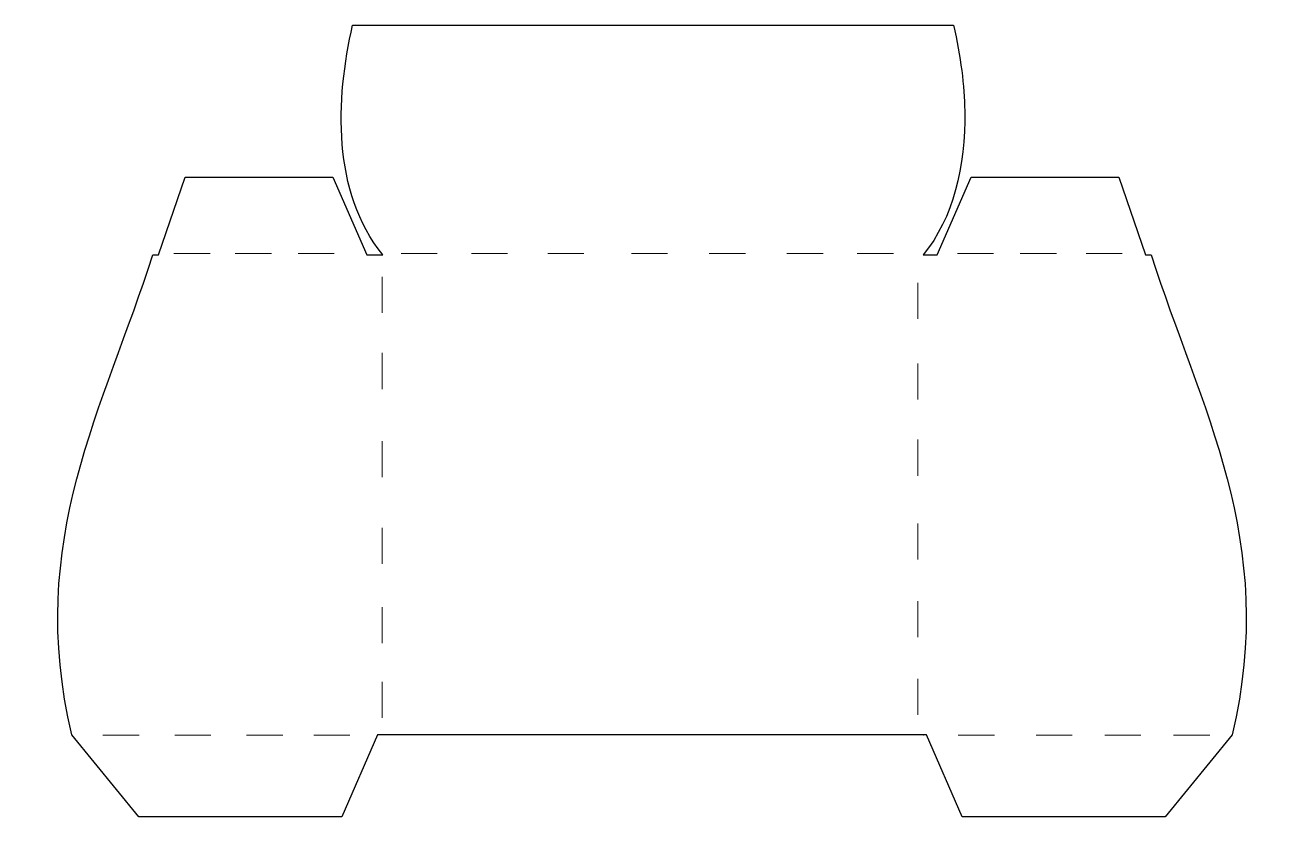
# Model space of a CAD drawing. Header units: millimetres. Extents: x -94 to 96, y -123 to -3.
import ezdxf

# ---------------------------------------------------------------- set-up
doc = ezdxf.new("R2010")
doc.units = ezdxf.units.MM
doc.header["$MEASUREMENT"] = 0
doc.layers.add('Layer 1', color=7, linetype='Continuous')

msp = doc.modelspace()

# ---------------------------------------------------------------- linework, layer by layer
at = {"layer": 'Layer 1', "color": 165}
msp.add_open_spline([(-39.7336, -37.8478), (-39.7336, -37.8478), (-42.1928, -37.8478), (-42.1928, -37.8478), (-42.1928, -37.8478), (-42.1928, -37.8478), (-47.323, -26.042), (-47.323, -26.042), (-47.323, -26.042), (-47.323, -26.042), (-69.7215, -26.042), (-69.7215, -26.042), (-69.7215, -26.042), (-69.7215, -26.042), (-73.7664, -37.8478), (-73.7664, -37.8478), (-73.7664, -37.8478), (-73.7664, -37.8478), (-74.6187, -37.8478), (-74.6187, -37.8478), (-74.6187, -37.8478), (-81.8301, -60.6684), (-93.9641, -81.2512), (-86.8558, -110.5808), (-86.8558, -110.5808), (-86.8558, -110.5808), (-76.7463, -123.031), (-76.7463, -123.031), (-76.7463, -123.031), (-76.7463, -123.031), (-45.9632, -123.031), (-45.9632, -123.031), (-45.9632, -123.031), (-45.9632, -123.031), (-40.5529, -110.5808), (-40.5529, -110.5808), (-40.5529, -110.5808), (-40.5529, -110.5808), (-39.8728, -110.5808), (-39.8728, -110.5808), (-39.8728, -110.5808), (-39.8728, -110.5808), (-39.8947, -110.6096), (-39.8947, -110.6096), (-39.8947, -110.6096), (-39.8947, -110.6096), (42.1764, -110.6096), (42.1764, -110.6096), (42.1764, -110.6096), (42.1764, -110.6096), (42.1538, -110.5808), (42.1538, -110.5808), (42.1538, -110.5808), (42.1538, -110.5808), (42.6533, -110.5808), (42.6533, -110.5808), (42.6533, -110.5808), (42.6533, -110.5808), (48.0636, -123.031), (48.0636, -123.031), (48.0636, -123.031), (48.0636, -123.031), (78.8468, -123.031), (78.8468, -123.031), (78.8468, -123.031), (78.8468, -123.031), (88.9562, -110.5808), (88.9562, -110.5808), (88.9562, -110.5808), (96.0645, -81.2512), (83.9306, -60.6682), (76.7191, -37.8478), (76.7191, -37.8478), (76.7191, -37.8478), (75.8669, -37.8478), (75.8669, -37.8478), (75.8669, -37.8478), (75.8669, -37.8478), (71.8219, -26.042), (71.8219, -26.042), (71.8219, -26.042), (71.8219, -26.042), (49.4235, -26.042), (49.4235, -26.042), (49.4235, -26.042), (49.4235, -26.042), (44.2933, -37.8478), (44.2933, -37.8478), (44.2933, -37.8478), (44.2933, -37.8478), (42.1565, -37.8478), (42.1565, -37.8478), (42.1565, -37.8478), (46.7083, -32.2138), (48.5832, -24.5032), (48.4385, -16.0192), (48.4385, -16.0192), (48.414, -12.2436), (47.8355, -7.7878), (46.7562, -3.005), (46.7562, -3.005), (46.7562, -3.005), (-44.3326, -3.005), (-44.3326, -3.005), (-44.3326, -3.005), (-46.8939, -14.3543), (-47.4727, -28.2688), (-39.7336, -37.8478)], degree=3, knots=[0, 0, 0, 0, 0.03703704, 0.03703704, 0.03703704, 0.03703704, 0.07407407, 0.07407407, 0.07407407, 0.07407407, 0.11111111, 0.11111111, 0.11111111, 0.11111111, 0.14814815, 0.14814815, 0.14814815, 0.14814815, 0.18518519, 0.18518519, 0.18518519, 0.18518519, 0.22222222, 0.22222222, 0.22222222, 0.22222222, 0.25925926, 0.25925926, 0.25925926, 0.25925926, 0.2962963, 0.2962963, 0.2962963, 0.2962963, 0.33333333, 0.33333333, 0.33333333, 0.33333333, 0.37037037, 0.37037037, 0.37037037, 0.37037037, 0.40740741, 0.40740741, 0.40740741, 0.40740741, 0.44444444, 0.44444444, 0.44444444, 0.44444444, 0.48148148, 0.48148148, 0.48148148, 0.48148148, 0.51851852, 0.51851852, 0.51851852, 0.51851852, 0.55555556, 0.55555556, 0.55555556, 0.55555556, 0.59259259, 0.59259259, 0.59259259, 0.59259259, 0.62962963, 0.62962963, 0.62962963, 0.62962963, 0.66666667, 0.66666667, 0.66666667, 0.66666667, 0.7037037, 0.7037037, 0.7037037, 0.7037037, 0.74074074, 0.74074074, 0.74074074, 0.74074074, 0.77777778, 0.77777778, 0.77777778, 0.77777778, 0.81481481, 0.81481481, 0.81481481, 0.81481481, 0.85185185, 0.85185185, 0.85185185, 0.85185185, 0.88888889, 0.88888889, 0.88888889, 0.88888889, 0.92592593, 0.92592593, 0.92592593, 0.92592593, 0.96296296, 0.96296296, 0.96296296, 0.96296296, 1, 1, 1, 1], dxfattribs=at)
at = {"layer": 'Layer 1', "lineweight": 15}
for points in [[(-65.9309, -37.637), (-65.9309, -37.637), (-71.4061, -37.637), (-71.4061, -37.637)], [(-56.6372, -37.637), (-56.6372, -37.637), (-62.1124, -37.637), (-62.1124, -37.637)], [(-47.1214, -37.637), (-47.1214, -37.637), (-52.5965, -37.637), (-52.5965, -37.637)], [(-31.485, -37.637), (-31.485, -37.637), (-36.9601, -37.637), (-36.9601, -37.637)], [(-20.8344, -37.637), (-20.8344, -37.637), (-26.3096, -37.637), (-26.3096, -37.637)], [(-9.2771, -37.637), (-9.2771, -37.637), (-14.7523, -37.637), (-14.7523, -37.637)], [(3.4132, -37.637), (3.4132, -37.637), (-2.062, -37.637), (-2.062, -37.637)], [(15.1971, -37.637), (15.1971, -37.637), (9.7219, -37.637), (9.7219, -37.637)], [(26.9811, -37.637), (26.9811, -37.637), (21.5059, -37.637), (21.5059, -37.637)], [(37.632, -37.637), (37.632, -37.637), (32.1569, -37.637), (32.1569, -37.637)], [(52.815, -37.637), (52.815, -37.637), (47.3399, -37.637), (47.3399, -37.637)], [(62.3326, -37.637), (62.3326, -37.637), (56.8578, -37.637), (56.8578, -37.637)], [(72.3035, -37.637), (72.3035, -37.637), (66.8287, -37.637), (66.8287, -37.637)], [(-39.8279, -46.6167), (-39.8279, -46.6167), (-39.8279, -41.1416), (-39.8279, -41.1416)], [(41.3224, -47.5259), (41.3224, -47.5259), (41.3224, -42.0507), (41.3224, -42.0507)], [(-39.8279, -58.174), (-39.8279, -58.174), (-39.8279, -52.6988), (-39.8279, -52.6988)], [(41.3224, -59.7632), (41.3224, -59.7632), (41.3224, -54.2881), (41.3224, -54.2881)], [(-39.8279, -71.544), (-39.8279, -71.544), (-39.8279, -66.0692), (-39.8279, -66.0692)], [(41.3224, -71.3205), (41.3224, -71.3205), (41.3224, -65.8453), (41.3224, -65.8453)], [(-39.8279, -84.6876), (-39.8279, -84.6876), (-39.8279, -79.2125), (-39.8279, -79.2125)], [(41.3224, -84.0108), (41.3224, -84.0108), (41.3224, -78.5356), (41.3224, -78.5356)], [(41.3224, -95.7944), (41.3224, -95.7944), (41.3224, -90.3196), (41.3224, -90.3196)], [(-39.8279, -96.6983), (-39.8279, -96.6983), (-39.8279, -91.2231), (-39.8279, -91.2231)], [(-39.8279, -108.0289), (-39.8279, -108.0289), (-39.8279, -102.5537), (-39.8279, -102.5537)], [(41.3224, -107.5783), (41.3224, -107.5783), (41.3224, -102.1036), (41.3224, -102.1036)], [(-76.6792, -110.6618), (-76.6792, -110.6618), (-82.1544, -110.6618), (-82.1544, -110.6618)], [(-65.8016, -110.6618), (-65.8016, -110.6618), (-71.2768, -110.6618), (-71.2768, -110.6618)], [(-54.924, -110.6618), (-54.924, -110.6618), (-60.3992, -110.6618), (-60.3992, -110.6618)], [(-44.7276, -110.6618), (-44.7276, -110.6618), (-50.2044, -110.6618), (-50.2044, -110.6618)], [(52.9423, -110.6618), (52.9423, -110.6618), (47.4672, -110.6618), (47.4672, -110.6618)], [(64.7263, -110.6618), (64.7263, -110.6618), (59.2511, -110.6618), (59.2511, -110.6618)], [(75.1506, -110.6618), (75.1506, -110.6618), (69.6754, -110.6618), (69.6754, -110.6618)], [(85.5748, -110.6618), (85.5748, -110.6618), (80.0996, -110.6618), (80.0996, -110.6618)]]:
    msp.add_open_spline(points, degree=3, dxfattribs=at)

doc.saveas('drawing.dxf')
